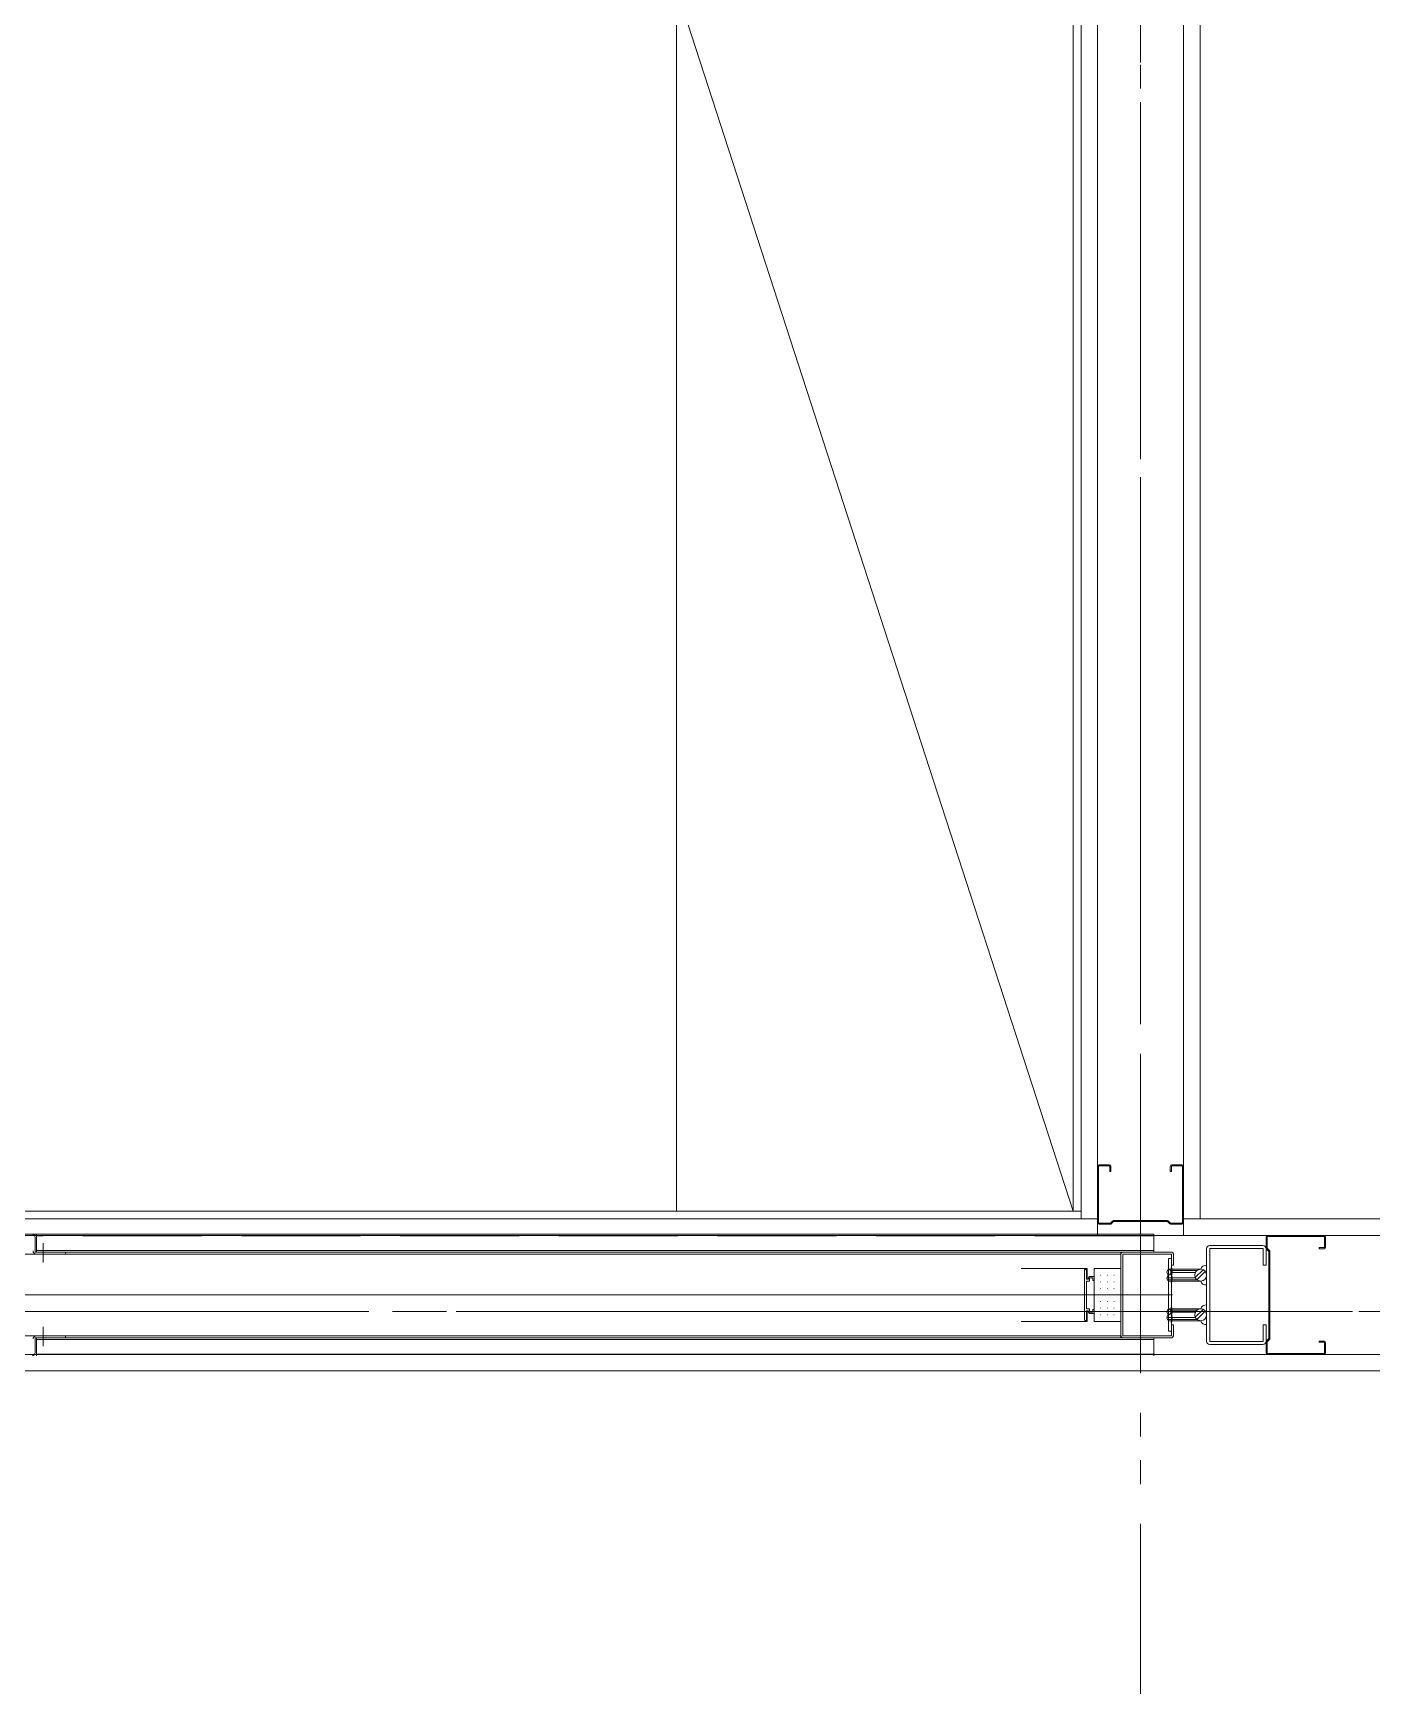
# Model space of a CAD drawing. Units: millimetres at full size. Extents: x -12803 to 120774, y -9413 to 101127.
# Drawn here: x 94737 to 95749, y 8513 to 9764 of the extents above; entities that cross this region are included whole.
import ezdxf

# ---------------------------------------------------------------- set-up
doc = ezdxf.new("R2010")
doc.units = ezdxf.units.MM
doc.header["$LTSCALE"] = 30
for name, pattern in [('CHAIN2', [12, 9, -1, 1, -1]), ('DASHED3', [4, 3, -1]), ('DOUBLE_CHAIN1', [8.8, 5, -1, 0.6, -0.6, 0.6, -1])]:
    doc.linetypes.add(name, pattern=pattern)
doc.layers.add('0-0_NoName', color=7, linetype='Continuous')
for name, color, linetype, lineweight in [('1-4_AIHO14-建築備品', 7, 'Continuous', 15), ('2-2_間仕切り芯', 7, 'DOUBLE_CHAIN1', 15), ('2-3_間仕切り', 7, 'Continuous', 15), ('2-A_建具', 7, 'Continuous', 15), ('3-2_AIHO08-壁芯', 7, 'CHAIN2', 15)]:
    doc.layers.add(name, color=color, linetype=linetype, lineweight=lineweight)

# ---------------------------------------------------------------- blocks, each defined once
blk = doc.blocks.new('グループ部品-732')
at = {"layer": '1-4_AIHO14-建築備品'}
blk.add_line((95223.36, 9797.41), (95523.36, 8872.41), dxfattribs=at)
blk.add_lwpolyline([(95223.36, 9797.41), (95223.36, 8872.41), (95523.36, 8872.41), (95523.36, 9797.41)], close=True, dxfattribs=at)
at = {"layer": '2-2_間仕切り芯'}
for p, q in [((95574.36, 12331.79), (95574.36, 6056.41)), ((83968.72, 8796.41), (114317.38, 8796.41))]:
    blk.add_line(p, q, dxfattribs=at)
at = {"layer": '2-3_間仕切り'}
for p, q in [((95523.36, 11818.91), (95523.36, 8872.41)), ((95529.36, 11818.91), (95529.36, 8866.41)), ((95541.86, 11818.91), (95541.86, 8853.91)), ((95606.86, 11818.91), (95606.86, 8853.91)), ((95619.36, 11818.91), (95619.36, 8866.41)), ((94724.36, 8872.41), (95529.36, 8872.41)), ((94724.36, 8866.41), (95541.86, 8866.41)), ((95606.86, 8866.41), (97649.36, 8866.41)), ((94724.36, 8853.91), (97649.36, 8853.91)), ((94724.36, 8763.91), (97649.36, 8763.91)), ((94724.36, 8751.41), (97649.36, 8751.41))]:
    blk.add_line(p, q, dxfattribs=at)
at = {"layer": '2-A_建具'}
for p, q in [((95541.86, 8863.61), (95541.86, 8906.21)), ((95542.66, 8863.51), (95542.66, 8906.31)), ((95542.96, 8906.61), (95550.76, 8906.61)), ((95550.66, 8907.41), (95543.06, 8907.41)), ((95551.06, 8902.41), (95551.06, 8906.31)), ((95551.86, 8902.41), (95551.86, 8906.21)), ((95596.86, 8902.41), (95596.86, 8906.21)), ((95597.66, 8902.41), (95597.66, 8906.31)), ((95597.96, 8906.61), (95605.76, 8906.61)), ((95605.66, 8907.41), (95598.06, 8907.41)), ((95606.06, 8863.51), (95606.06, 8906.31)), ((95606.86, 8863.61), (95606.86, 8906.21)), ((95551.86, 8902.41), (95551.06, 8902.41)), ((95597.66, 8902.41), (95596.86, 8902.41)), ((95542.96, 8863.21), (95551.4, 8863.21)), ((95551.36, 8862.41), (95543.06, 8862.41)), ((95553.17, 8864.86), (95551.61, 8863.3)), ((95553.77, 8864.32), (95552.21, 8862.76)), ((95553.98, 8864.41), (95594.73, 8864.41)), ((95554.02, 8865.21), (95594.69, 8865.21)), ((95596.5, 8862.76), (95594.94, 8864.32)), ((95597.1, 8863.3), (95595.54, 8864.86)), ((95597.31, 8863.21), (95605.76, 8863.21)), ((95605.66, 8862.41), (95597.35, 8862.41)), ((94724.36, 8854.91), (94980.86, 8854.91)), ((94738.36, 8841.41), (94738.36, 8852.51)), ((94739.36, 8841.41), (94739.36, 8854.91)), ((95584.36, 8854.91), (94739.36, 8854.91)), ((94744.36, 8833.61), (94744.36, 8848.21)), ((95584.36, 8854.91), (95584.36, 8841.41)), ((95624.36, 8844.01), (95624.36, 8773.81)), ((95626.66, 8844.11), (95667.06, 8844.11)), ((95626.66, 8844.11), (95626.66, 8773.71)), ((95626.76, 8846.41), (95666.96, 8846.41)), ((95667.06, 8844.11), (95667.06, 8831.41)), ((95669.36, 8844.41), (95669.36, 8852.71)), ((95669.36, 8844.01), (95669.36, 8831.41)), ((95671.36, 8841.91), (95669.71, 8843.56)), ((95670.16, 8853.11), (95713.56, 8853.11)), ((95670.16, 8853.11), (95670.16, 8844.24)), ((95672.16, 8842.24), (95670.16, 8844.24)), ((95670.56, 8853.91), (95713.16, 8853.91)), ((95709.36, 8844.71), (95713.56, 8844.71)), ((95709.36, 8843.91), (95709.36, 8844.71)), ((95709.36, 8843.91), (95713.16, 8843.91)), ((95713.56, 8853.11), (95713.56, 8844.71)), ((95714.36, 8845.11), (95714.36, 8852.71)), ((94707.36, 8839.81), (95559.36, 8839.81)), ((94761.36, 8839.81), (94739.16, 8839.81)), ((95584.36, 8842.61), (94739.36, 8842.61)), ((94739.36, 8841.41), (95584.36, 8841.41)), ((95559.36, 8839.81), (95559.36, 8841.41)), ((95559.36, 8778.81), (95559.36, 8839.01)), ((95560.96, 8778.01), (95560.96, 8839.81)), ((95597.76, 8839.81), (95560.96, 8839.81)), ((95596.96, 8841.41), (95561.76, 8841.41)), ((95597.76, 8836.41), (95595.46, 8836.41)), ((95599.36, 8831.41), (95599.36, 8839.01)), ((95624.36, 8816.45), (95624.36, 8831.37)), ((95667.06, 8831.41), (95669.36, 8831.41)), ((95671.36, 8841.91), (95671.36, 8775.91)), ((95672.16, 8842.24), (95672.16, 8775.58)), ((95594.37, 8821.91), (95615.82, 8821.91)), ((95594.7, 8820.41), (95617.03, 8820.41)), ((95595.86, 8828.41), (95619.86, 8828.41)), ((95595.86, 8819.41), (95619.86, 8819.41)), ((95597.01, 8827.41), (95617.03, 8827.41)), ((95597.34, 8825.91), (95615.82, 8825.91)), ((95597.36, 8823.81), (95597.36, 8823.91)), ((95621.91, 8828.19), (95615.76, 8822.04)), ((95623.32, 8826.78), (95616.99, 8820.44)), ((95598.55, 8808.91), (93714.36, 8808.91)), ((95595.86, 8798.41), (95619.86, 8798.41)), ((95597.01, 8797.41), (95617.03, 8797.41)), ((95597.34, 8795.91), (95615.82, 8795.91)), ((95597.36, 8793.81), (95597.36, 8793.91)), ((95621.91, 8798.19), (95615.76, 8792.04)), ((95623.32, 8796.78), (95616.99, 8790.44)), ((95624.36, 8786.45), (95624.36, 8801.37)), ((94744.36, 8784.71), (94744.36, 8770.11)), ((95594.37, 8791.91), (95615.82, 8791.91)), ((95594.7, 8790.41), (95617.03, 8790.41)), ((95597.76, 8781.41), (95595.46, 8781.41)), ((95595.86, 8789.41), (95619.86, 8789.41)), ((95599.36, 8786.41), (95597.76, 8786.41)), ((95597.76, 8778.01), (95597.76, 8786.41)), ((95599.36, 8778.81), (95599.36, 8786.41)), ((95667.06, 8786.41), (95669.36, 8786.41)), ((95667.06, 8786.41), (95667.06, 8773.71)), ((95669.36, 8786.41), (95669.36, 8773.81)), ((94707.36, 8778.01), (95559.36, 8778.01)), ((94738.36, 8776.41), (94738.36, 8765.31)), ((94761.36, 8778.01), (94739.16, 8778.01)), ((94739.36, 8776.41), (95584.36, 8776.41)), ((94739.36, 8776.41), (94739.36, 8762.91)), ((95584.36, 8775.21), (94739.36, 8775.21)), ((95559.36, 8778.01), (95559.36, 8776.41)), ((95597.76, 8778.01), (95560.96, 8778.01)), ((95596.96, 8776.41), (95561.76, 8776.41)), ((95584.36, 8762.91), (95584.36, 8776.41)), ((95626.66, 8773.71), (95667.06, 8773.71)), ((95626.76, 8771.41), (95666.96, 8771.41)), ((95669.36, 8765.11), (95669.36, 8773.41)), ((95669.71, 8774.26), (95671.36, 8775.91)), ((95670.16, 8773.58), (95672.16, 8775.58)), ((95670.16, 8773.58), (95670.16, 8764.71)), ((95709.36, 8773.91), (95713.16, 8773.91)), ((95709.36, 8773.11), (95709.36, 8773.91)), ((95709.36, 8773.11), (95713.56, 8773.11)), ((95713.56, 8773.11), (95713.56, 8764.71)), ((95714.36, 8765.11), (95714.36, 8772.71)), ((95584.36, 8764.11), (94739.36, 8764.11)), ((95670.16, 8764.71), (95713.56, 8764.71)), ((95670.56, 8763.91), (95713.16, 8763.91))]:
    blk.add_line(p, q, dxfattribs=at)
at = {"layer": '2-A_建具', "linetype": 'DASHED3'}
for p, q in [((95584.36, 8853.71), (94739.36, 8853.71)), ((95595.46, 8781.41), (95595.46, 8836.41)), ((95597.76, 8781.41), (95597.76, 8836.41)), ((95533.96, 8828.91), (95483.96, 8828.91)), ((95531.86, 8809.21), (95531.86, 8827.66)), ((95532.36, 8828.16), (95532.86, 8828.16)), ((95533.36, 8827.66), (95533.36, 8820.91)), ((95533.36, 8820.91), (95534.91, 8820.91)), ((95533.36, 8798.41), (95533.36, 8819.41)), ((95533.96, 8821.41), (95533.96, 8828.91)), ((95535.08, 8822.06), (95534.91, 8820.91)), ((95536.07, 8822.91), (95539.36, 8822.91)), ((95539.36, 8828.91), (95539.36, 8788.91)), ((95559.36, 8828.91), (95539.36, 8828.91)), ((95544.36, 8823.91), (95544.06, 8823.91)), ((95544.36, 8818.91), (95544.06, 8818.91)), ((95549.36, 8823.91), (95549.06, 8823.91)), ((95549.36, 8818.91), (95549.06, 8818.91)), ((95554.36, 8823.91), (95554.06, 8823.91)), ((95554.36, 8818.91), (95554.06, 8818.91)), ((95559.36, 8828.91), (95559.36, 8788.91)), ((95531.86, 8790.16), (95531.86, 8808.61)), ((95544.36, 8813.91), (95544.06, 8813.91)), ((95544.36, 8808.91), (95544.06, 8808.91)), ((95549.36, 8813.91), (95549.06, 8813.91)), ((95549.36, 8808.91), (95549.06, 8808.91)), ((95554.36, 8813.91), (95554.06, 8813.91)), ((95554.36, 8808.91), (95554.06, 8808.91)), ((95535.86, 8798.41), (95533.36, 8798.41)), ((95533.36, 8796.91), (95534.91, 8796.91)), ((95533.36, 8796.91), (95533.36, 8790.16)), ((95533.96, 8788.91), (95533.96, 8796.41)), ((95534.91, 8796.91), (95535.08, 8795.76)), ((95535.86, 8795.91), (95535.86, 8798.41)), ((95538.36, 8795.91), (95535.86, 8795.91)), ((95536.07, 8794.91), (95539.36, 8794.91)), ((95538.36, 8797.91), (95538.36, 8795.91)), ((95539.36, 8797.91), (95538.36, 8797.91)), ((95544.36, 8803.91), (95544.06, 8803.91)), ((95544.36, 8798.91), (95544.06, 8798.91)), ((95544.36, 8793.91), (95544.06, 8793.91)), ((95549.36, 8803.91), (95549.06, 8803.91)), ((95549.36, 8798.91), (95549.06, 8798.91)), ((95549.36, 8793.91), (95549.06, 8793.91)), ((95554.36, 8803.91), (95554.06, 8803.91)), ((95554.36, 8798.91), (95554.06, 8798.91)), ((95554.36, 8793.91), (95554.06, 8793.91)), ((95533.96, 8788.91), (95483.96, 8788.91)), ((95532.86, 8789.66), (95532.36, 8789.66)), ((95559.36, 8788.91), (95539.36, 8788.91))]:
    blk.add_line(p, q, dxfattribs=at)
at = {"layer": '2-A_建具'}
for points in [[(94761.36, 8839.81), (94761.36, 8841.41), (94738.36, 8841.41)], [(95599.36, 8831.41), (95597.76, 8831.41), (95597.76, 8839.81)], [(94761.36, 8778.01), (94761.36, 8776.41), (94738.36, 8776.41)]]:
    blk.add_lwpolyline(points, dxfattribs=at)
at = {"layer": '2-A_建具', "linetype": 'DASHED3'}
for points in [[(95539.36, 8819.91), (95538.36, 8819.91), (95538.36, 8821.91), (95535.86, 8821.91), (95535.86, 8819.41), (95533.36, 8819.41)], [(95531.86, 8809.21), (95532.16, 8808.91), (95531.86, 8808.61)]]:
    blk.add_lwpolyline(points, dxfattribs=at)
at = {"layer": '2-A_建具'}
for centre in [(95619.86, 8823.91), (95619.86, 8793.91)]:
    blk.add_circle(centre, 4.5, dxfattribs=at)
for centre, radius, start, end in [((95543.06, 8906.21), 1.2, 90, 180), ((95542.96, 8906.31), 0.3, 90, 180), ((95550.66, 8906.21), 1.2, 0, 90), ((95550.76, 8906.31), 0.3, 0, 90), ((95598.06, 8906.21), 1.2, 90, 180), ((95597.96, 8906.31), 0.3, 90, 180), ((95605.66, 8906.21), 1.2, 0, 90), ((95605.76, 8906.31), 0.3, 0, 90), ((95543.06, 8863.61), 1.2, 180, 270), ((95542.96, 8863.51), 0.3, 180, 270), ((95551.36, 8863.61), 1.2, 270, 315), ((95551.4, 8863.51), 0.3, 270, 315), ((95554.02, 8864.01), 1.2, 90, 135), ((95553.98, 8864.11), 0.3, 90, 135), ((95594.69, 8864.01), 1.2, 45, 90), ((95594.73, 8864.11), 0.3, 45, 90), ((95597.35, 8863.61), 1.2, 225, 270), ((95597.31, 8863.51), 0.3, 225, 270), ((95605.66, 8863.61), 1.2, 270, 0), ((95605.76, 8863.51), 0.3, 270, 0), ((94735.96, 8852.51), 2.4, 0, 90), ((95626.76, 8844.01), 2.4, 90, 180), ((95666.96, 8844.01), 2.4, 0, 90), ((95670.56, 8852.71), 1.2, 90, 180), ((95670.56, 8844.41), 1.2, 180, 225), ((95713.16, 8852.71), 1.2, 0, 90), ((95713.16, 8845.11), 1.2, 270, 0), ((94739.16, 8842.21), 2.4, 180, 270), ((95561.76, 8839.01), 2.4, 90, 180), ((95596.96, 8839.01), 2.4, 0, 90), ((95623.78, 8827.37), 4.02, 81.82006, 165.0162), ((95596.79, 8826.16), 2.44, 112.61986, 247.38014), ((95596.79, 8821.66), 2.44, 112.61986, 247.38014), ((95594.92, 8826.16), 2.44, 292.61986, 67.38014), ((95597.36, 8828.41), 1, 270, 90), ((95597.36, 8826.61), 1, 270, 90), ((95597.36, 8824.81), 1, 270, 90), ((95597.36, 8823.01), 1, 270, 90), ((95597.36, 8821.21), 1, 270, 90), ((95597.36, 8819.41), 1, 270, 90), ((95623.78, 8820.45), 4.02, 194.9838, 278.17994), ((95596.79, 8796.16), 2.44, 112.61986, 247.38014), ((95596.79, 8791.66), 2.44, 112.61986, 247.38014), ((95594.92, 8796.16), 2.44, 292.61986, 67.38014), ((95597.36, 8798.41), 1, 270, 90), ((95597.36, 8796.61), 1, 270, 90), ((95597.36, 8794.81), 1, 270, 90), ((95597.36, 8793.01), 1, 270, 90), ((95623.78, 8797.37), 4.02, 81.82006, 165.0162), ((95597.36, 8791.21), 1, 270, 90), ((95597.36, 8789.41), 1, 270, 90), ((95623.78, 8790.45), 4.02, 194.9838, 278.17994), ((94739.16, 8775.61), 2.4, 90, 180), ((95561.76, 8778.81), 2.4, 180, 270), ((95596.96, 8778.81), 2.4, 270, 0), ((95626.76, 8773.81), 2.4, 180, 270), ((95666.96, 8773.81), 2.4, 270, 0), ((95670.56, 8773.41), 1.2, 135, 180), ((95713.16, 8772.71), 1.2, 0, 90), ((94735.96, 8765.31), 2.4, 270, 0), ((95670.56, 8765.11), 1.2, 180, 270), ((95713.16, 8765.11), 1.2, 270, 0)]:
    blk.add_arc(centre, radius, start, end, dxfattribs=at)
at = {"layer": '2-A_建具', "linetype": 'DASHED3'}
for centre, radius, start, end in [((95532.36, 8827.66), 0.5, 89.99996, 180.00004), ((95532.86, 8827.66), 0.5, 359.99996, 90.00004), ((95536.07, 8821.91), 1, 90, 171.46923), ((95536.07, 8795.91), 1, 188.53077, 270), ((95532.36, 8790.16), 0.5, 179.99996, 270.00004), ((95532.86, 8790.16), 0.5, 269.99996, 0.00004)]:
    blk.add_arc(centre, radius, start, end, dxfattribs=at)
at = {"layer": '3-2_AIHO08-壁芯'}
for p, q in [((95574.36, 11871.41), (95574.36, 8796.41)), ((113349.36, 8796.41), (84974.36, 8796.41))]:
    blk.add_line(p, q, dxfattribs=at)
blk = doc.blocks.new('グループ部品-763')
at = {"layer": '2-A_建具'}
for p, q in [((95541.86, 8863.61), (95541.86, 8906.21)), ((95542.66, 8863.51), (95542.66, 8906.31)), ((95542.96, 8906.61), (95550.76, 8906.61)), ((95550.66, 8907.41), (95543.06, 8907.41)), ((95551.06, 8902.41), (95551.06, 8906.31)), ((95551.86, 8902.41), (95551.86, 8906.21)), ((95596.86, 8902.41), (95596.86, 8906.21)), ((95597.66, 8902.41), (95597.66, 8906.31)), ((95597.96, 8906.61), (95605.76, 8906.61)), ((95605.66, 8907.41), (95598.06, 8907.41)), ((95606.06, 8863.51), (95606.06, 8906.31)), ((95606.86, 8863.61), (95606.86, 8906.21)), ((95551.86, 8902.41), (95551.06, 8902.41)), ((95597.66, 8902.41), (95596.86, 8902.41)), ((95542.96, 8863.21), (95551.4, 8863.21)), ((95551.36, 8862.41), (95543.06, 8862.41)), ((95553.17, 8864.86), (95551.61, 8863.3)), ((95553.77, 8864.32), (95552.21, 8862.76)), ((95553.98, 8864.41), (95594.73, 8864.41)), ((95554.02, 8865.21), (95594.69, 8865.21)), ((95596.5, 8862.76), (95594.94, 8864.32)), ((95597.1, 8863.3), (95595.54, 8864.86)), ((95597.31, 8863.21), (95605.76, 8863.21)), ((95605.66, 8862.41), (95597.35, 8862.41)), ((94724.36, 8854.91), (94980.86, 8854.91)), ((94738.36, 8841.41), (94738.36, 8852.51)), ((94739.36, 8841.41), (94739.36, 8854.91)), ((95584.36, 8854.91), (94739.36, 8854.91)), ((94744.36, 8833.61), (94744.36, 8848.21)), ((95584.36, 8854.91), (95584.36, 8841.41)), ((95624.36, 8844.01), (95624.36, 8773.81)), ((95626.66, 8844.11), (95667.06, 8844.11)), ((95626.66, 8844.11), (95626.66, 8773.71)), ((95626.76, 8846.41), (95666.96, 8846.41)), ((95667.06, 8844.11), (95667.06, 8831.41)), ((95669.36, 8844.41), (95669.36, 8852.71)), ((95669.36, 8844.01), (95669.36, 8831.41)), ((95671.36, 8841.91), (95669.71, 8843.56)), ((95670.16, 8853.11), (95713.56, 8853.11)), ((95670.16, 8853.11), (95670.16, 8844.24)), ((95672.16, 8842.24), (95670.16, 8844.24)), ((95670.56, 8853.91), (95713.16, 8853.91)), ((95709.36, 8844.71), (95713.56, 8844.71)), ((95709.36, 8843.91), (95709.36, 8844.71)), ((95709.36, 8843.91), (95713.16, 8843.91)), ((95713.56, 8853.11), (95713.56, 8844.71)), ((95714.36, 8845.11), (95714.36, 8852.71)), ((94707.36, 8839.81), (95559.36, 8839.81)), ((94761.36, 8839.81), (94739.16, 8839.81)), ((95584.36, 8842.61), (94739.36, 8842.61)), ((94739.36, 8841.41), (95584.36, 8841.41)), ((95559.36, 8839.81), (95559.36, 8841.41)), ((95559.36, 8778.81), (95559.36, 8839.01)), ((95560.96, 8778.01), (95560.96, 8839.81)), ((95597.76, 8839.81), (95560.96, 8839.81)), ((95596.96, 8841.41), (95561.76, 8841.41)), ((95597.76, 8836.41), (95595.46, 8836.41)), ((95599.36, 8831.41), (95599.36, 8839.01)), ((95624.36, 8816.45), (95624.36, 8831.37)), ((95667.06, 8831.41), (95669.36, 8831.41)), ((95671.36, 8841.91), (95671.36, 8775.91)), ((95672.16, 8842.24), (95672.16, 8775.58)), ((95594.37, 8821.91), (95615.82, 8821.91)), ((95594.7, 8820.41), (95617.03, 8820.41)), ((95595.86, 8828.41), (95619.86, 8828.41)), ((95595.86, 8819.41), (95619.86, 8819.41)), ((95597.01, 8827.41), (95617.03, 8827.41)), ((95597.34, 8825.91), (95615.82, 8825.91)), ((95597.36, 8823.81), (95597.36, 8823.91)), ((95621.91, 8828.19), (95615.76, 8822.04)), ((95623.32, 8826.78), (95616.99, 8820.44)), ((95598.55, 8808.91), (93714.36, 8808.91)), ((95595.86, 8798.41), (95619.86, 8798.41)), ((95597.01, 8797.41), (95617.03, 8797.41)), ((95597.34, 8795.91), (95615.82, 8795.91)), ((95597.36, 8793.81), (95597.36, 8793.91)), ((95621.91, 8798.19), (95615.76, 8792.04)), ((95623.32, 8796.78), (95616.99, 8790.44)), ((95624.36, 8786.45), (95624.36, 8801.37)), ((94744.36, 8784.71), (94744.36, 8770.11)), ((95594.37, 8791.91), (95615.82, 8791.91)), ((95594.7, 8790.41), (95617.03, 8790.41)), ((95597.76, 8781.41), (95595.46, 8781.41)), ((95595.86, 8789.41), (95619.86, 8789.41)), ((95599.36, 8786.41), (95597.76, 8786.41)), ((95597.76, 8778.01), (95597.76, 8786.41)), ((95599.36, 8778.81), (95599.36, 8786.41)), ((95667.06, 8786.41), (95669.36, 8786.41)), ((95667.06, 8786.41), (95667.06, 8773.71)), ((95669.36, 8786.41), (95669.36, 8773.81)), ((94707.36, 8778.01), (95559.36, 8778.01)), ((94738.36, 8776.41), (94738.36, 8765.31)), ((94761.36, 8778.01), (94739.16, 8778.01)), ((94739.36, 8776.41), (95584.36, 8776.41)), ((94739.36, 8776.41), (94739.36, 8762.91)), ((95584.36, 8775.21), (94739.36, 8775.21)), ((95559.36, 8778.01), (95559.36, 8776.41)), ((95597.76, 8778.01), (95560.96, 8778.01)), ((95596.96, 8776.41), (95561.76, 8776.41)), ((95584.36, 8762.91), (95584.36, 8776.41)), ((95626.66, 8773.71), (95667.06, 8773.71)), ((95626.76, 8771.41), (95666.96, 8771.41)), ((95669.36, 8765.11), (95669.36, 8773.41)), ((95669.71, 8774.26), (95671.36, 8775.91)), ((95670.16, 8773.58), (95672.16, 8775.58)), ((95670.16, 8773.58), (95670.16, 8764.71)), ((95709.36, 8773.91), (95713.16, 8773.91)), ((95709.36, 8773.11), (95709.36, 8773.91)), ((95709.36, 8773.11), (95713.56, 8773.11)), ((95713.56, 8773.11), (95713.56, 8764.71)), ((95714.36, 8765.11), (95714.36, 8772.71)), ((95584.36, 8764.11), (94739.36, 8764.11)), ((95670.16, 8764.71), (95713.56, 8764.71)), ((95670.56, 8763.91), (95713.16, 8763.91))]:
    blk.add_line(p, q, dxfattribs=at)
at = {"layer": '2-A_建具', "linetype": 'DASHED3'}
for p, q in [((95584.36, 8853.71), (94739.36, 8853.71)), ((95595.46, 8781.41), (95595.46, 8836.41)), ((95597.76, 8781.41), (95597.76, 8836.41)), ((95533.96, 8828.91), (95483.96, 8828.91)), ((95531.86, 8809.21), (95531.86, 8827.66)), ((95532.36, 8828.16), (95532.86, 8828.16)), ((95533.36, 8827.66), (95533.36, 8820.91)), ((95533.36, 8820.91), (95534.91, 8820.91)), ((95533.36, 8798.41), (95533.36, 8819.41)), ((95533.96, 8821.41), (95533.96, 8828.91)), ((95535.08, 8822.06), (95534.91, 8820.91)), ((95536.07, 8822.91), (95539.36, 8822.91)), ((95539.36, 8828.91), (95539.36, 8788.91)), ((95559.36, 8828.91), (95539.36, 8828.91)), ((95544.36, 8823.91), (95544.06, 8823.91)), ((95544.36, 8818.91), (95544.06, 8818.91)), ((95549.36, 8823.91), (95549.06, 8823.91)), ((95549.36, 8818.91), (95549.06, 8818.91)), ((95554.36, 8823.91), (95554.06, 8823.91)), ((95554.36, 8818.91), (95554.06, 8818.91)), ((95559.36, 8828.91), (95559.36, 8788.91)), ((95531.86, 8790.16), (95531.86, 8808.61)), ((95544.36, 8813.91), (95544.06, 8813.91)), ((95544.36, 8808.91), (95544.06, 8808.91)), ((95549.36, 8813.91), (95549.06, 8813.91)), ((95549.36, 8808.91), (95549.06, 8808.91)), ((95554.36, 8813.91), (95554.06, 8813.91)), ((95554.36, 8808.91), (95554.06, 8808.91)), ((95535.86, 8798.41), (95533.36, 8798.41)), ((95533.36, 8796.91), (95534.91, 8796.91)), ((95533.36, 8796.91), (95533.36, 8790.16)), ((95533.96, 8788.91), (95533.96, 8796.41)), ((95534.91, 8796.91), (95535.08, 8795.76)), ((95535.86, 8795.91), (95535.86, 8798.41)), ((95538.36, 8795.91), (95535.86, 8795.91)), ((95536.07, 8794.91), (95539.36, 8794.91)), ((95538.36, 8797.91), (95538.36, 8795.91)), ((95539.36, 8797.91), (95538.36, 8797.91)), ((95544.36, 8803.91), (95544.06, 8803.91)), ((95544.36, 8798.91), (95544.06, 8798.91)), ((95544.36, 8793.91), (95544.06, 8793.91)), ((95549.36, 8803.91), (95549.06, 8803.91)), ((95549.36, 8798.91), (95549.06, 8798.91)), ((95549.36, 8793.91), (95549.06, 8793.91)), ((95554.36, 8803.91), (95554.06, 8803.91)), ((95554.36, 8798.91), (95554.06, 8798.91)), ((95554.36, 8793.91), (95554.06, 8793.91)), ((95533.96, 8788.91), (95483.96, 8788.91)), ((95532.86, 8789.66), (95532.36, 8789.66)), ((95559.36, 8788.91), (95539.36, 8788.91))]:
    blk.add_line(p, q, dxfattribs=at)
at = {"layer": '2-A_建具'}
for points in [[(94761.36, 8839.81), (94761.36, 8841.41), (94738.36, 8841.41)], [(95599.36, 8831.41), (95597.76, 8831.41), (95597.76, 8839.81)], [(94761.36, 8778.01), (94761.36, 8776.41), (94738.36, 8776.41)]]:
    blk.add_lwpolyline(points, dxfattribs=at)
at = {"layer": '2-A_建具', "linetype": 'DASHED3'}
for points in [[(95539.36, 8819.91), (95538.36, 8819.91), (95538.36, 8821.91), (95535.86, 8821.91), (95535.86, 8819.41), (95533.36, 8819.41)], [(95531.86, 8809.21), (95532.16, 8808.91), (95531.86, 8808.61)]]:
    blk.add_lwpolyline(points, dxfattribs=at)
at = {"layer": '2-A_建具'}
for centre in [(95619.86, 8823.91), (95619.86, 8793.91)]:
    blk.add_circle(centre, 4.5, dxfattribs=at)
for centre, radius, start, end in [((95543.06, 8906.21), 1.2, 90, 180), ((95542.96, 8906.31), 0.3, 90, 180), ((95550.66, 8906.21), 1.2, 0, 90), ((95550.76, 8906.31), 0.3, 0, 90), ((95598.06, 8906.21), 1.2, 90, 180), ((95597.96, 8906.31), 0.3, 90, 180), ((95605.66, 8906.21), 1.2, 0, 90), ((95605.76, 8906.31), 0.3, 0, 90), ((95543.06, 8863.61), 1.2, 180, 270), ((95542.96, 8863.51), 0.3, 180, 270), ((95551.36, 8863.61), 1.2, 270, 315), ((95551.4, 8863.51), 0.3, 270, 315), ((95554.02, 8864.01), 1.2, 90, 135), ((95553.98, 8864.11), 0.3, 90, 135), ((95594.69, 8864.01), 1.2, 45, 90), ((95594.73, 8864.11), 0.3, 45, 90), ((95597.35, 8863.61), 1.2, 225, 270), ((95597.31, 8863.51), 0.3, 225, 270), ((95605.66, 8863.61), 1.2, 270, 0), ((95605.76, 8863.51), 0.3, 270, 0), ((94735.96, 8852.51), 2.4, 0, 90), ((95626.76, 8844.01), 2.4, 90, 180), ((95666.96, 8844.01), 2.4, 0, 90), ((95670.56, 8852.71), 1.2, 90, 180), ((95670.56, 8844.41), 1.2, 180, 225), ((95713.16, 8852.71), 1.2, 0, 90), ((95713.16, 8845.11), 1.2, 270, 0), ((94739.16, 8842.21), 2.4, 180, 270), ((95561.76, 8839.01), 2.4, 90, 180), ((95596.96, 8839.01), 2.4, 0, 90), ((95623.78, 8827.37), 4.02, 81.82006, 165.0162), ((95596.79, 8826.16), 2.44, 112.61986, 247.38014), ((95596.79, 8821.66), 2.44, 112.61986, 247.38014), ((95594.92, 8826.16), 2.44, 292.61986, 67.38014), ((95597.36, 8828.41), 1, 270, 90), ((95597.36, 8826.61), 1, 270, 90), ((95597.36, 8824.81), 1, 270, 90), ((95597.36, 8823.01), 1, 270, 90), ((95597.36, 8821.21), 1, 270, 90), ((95597.36, 8819.41), 1, 270, 90), ((95623.78, 8820.45), 4.02, 194.9838, 278.17994), ((95596.79, 8796.16), 2.44, 112.61986, 247.38014), ((95596.79, 8791.66), 2.44, 112.61986, 247.38014), ((95594.92, 8796.16), 2.44, 292.61986, 67.38014), ((95597.36, 8798.41), 1, 270, 90), ((95597.36, 8796.61), 1, 270, 90), ((95597.36, 8794.81), 1, 270, 90), ((95597.36, 8793.01), 1, 270, 90), ((95623.78, 8797.37), 4.02, 81.82006, 165.0162), ((95597.36, 8791.21), 1, 270, 90), ((95597.36, 8789.41), 1, 270, 90), ((95623.78, 8790.45), 4.02, 194.9838, 278.17994), ((94739.16, 8775.61), 2.4, 90, 180), ((95561.76, 8778.81), 2.4, 180, 270), ((95596.96, 8778.81), 2.4, 270, 0), ((95626.76, 8773.81), 2.4, 180, 270), ((95666.96, 8773.81), 2.4, 270, 0), ((95670.56, 8773.41), 1.2, 135, 180), ((95713.16, 8772.71), 1.2, 0, 90), ((94735.96, 8765.31), 2.4, 270, 0), ((95670.56, 8765.11), 1.2, 180, 270), ((95713.16, 8765.11), 1.2, 270, 0)]:
    blk.add_arc(centre, radius, start, end, dxfattribs=at)
at = {"layer": '2-A_建具', "linetype": 'DASHED3'}
for centre, radius, start, end in [((95532.36, 8827.66), 0.5, 89.99996, 180.00004), ((95532.86, 8827.66), 0.5, 359.99996, 90.00004), ((95536.07, 8821.91), 1, 90, 171.46923), ((95536.07, 8795.91), 1, 188.53077, 270), ((95532.36, 8790.16), 0.5, 179.99996, 270.00004), ((95532.86, 8790.16), 0.5, 269.99996, 0.00004)]:
    blk.add_arc(centre, radius, start, end, dxfattribs=at)
at = {"layer": '3-2_AIHO08-壁芯'}
for p, q in [((95574.36, 11871.41), (95574.36, 8796.41)), ((113349.36, 8796.41), (84974.36, 8796.41))]:
    blk.add_line(p, q, dxfattribs=at)

msp = doc.modelspace()

# ---------------------------------------------------------------- block references
at = {"layer": '0-0_NoName'}
for name in ['グループ部品-732', 'グループ部品-763']:
    msp.add_blockref(name, (0, 0), dxfattribs=at)

doc.saveas('drawing.dxf')
